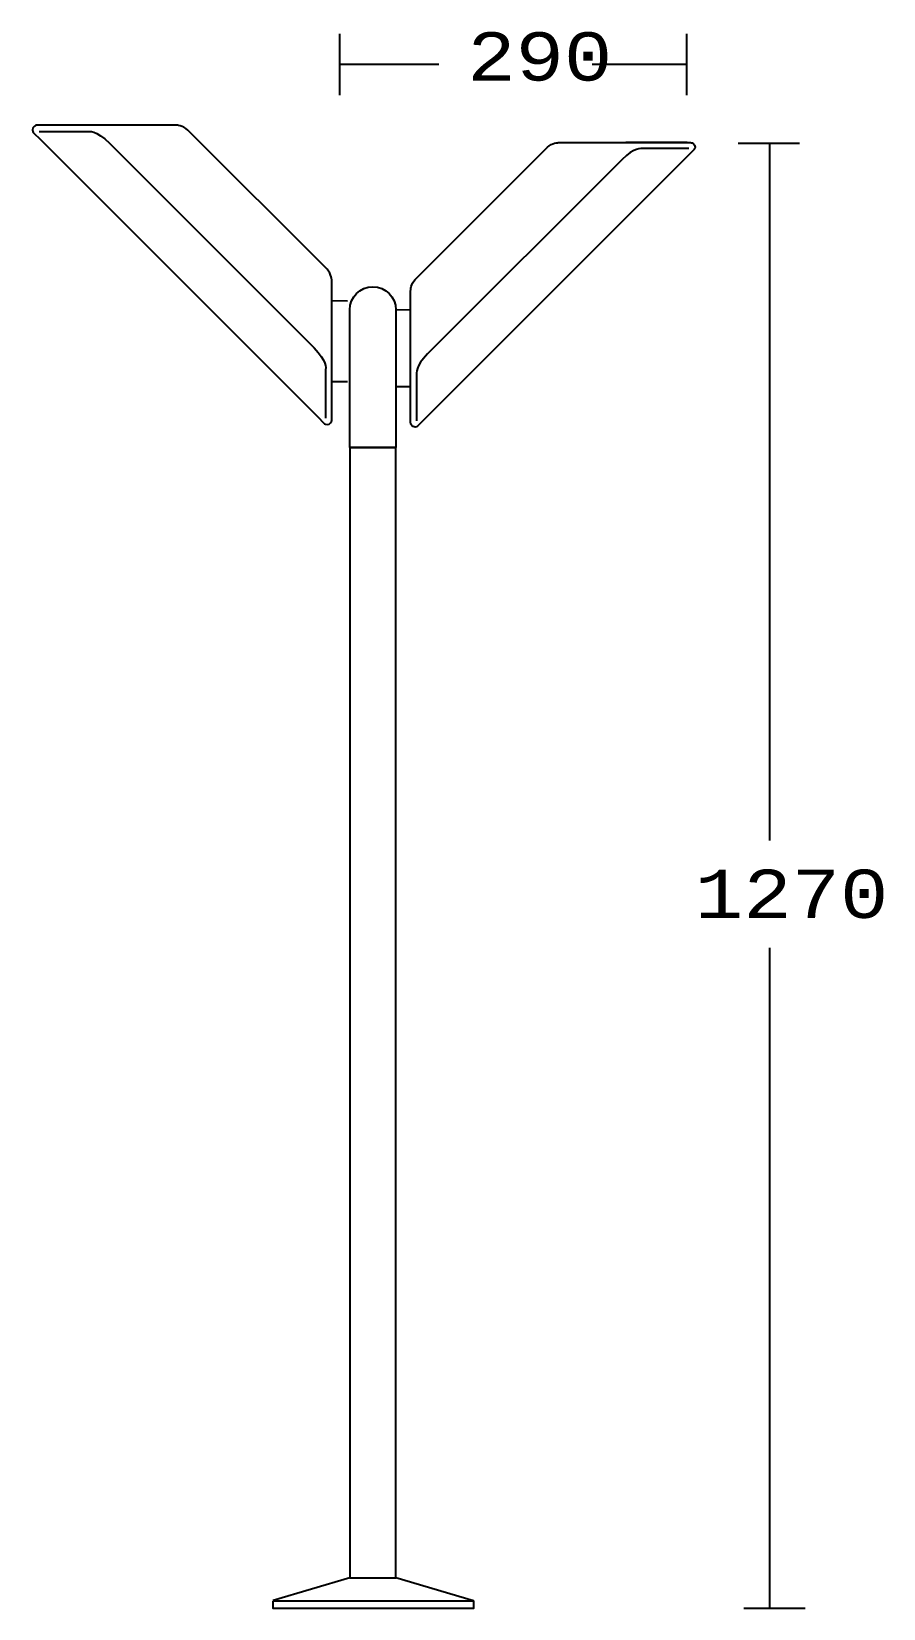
# Model space of a CAD drawing. Extents: x 0 to 164, y 0 to 304.
import ezdxf

# ---------------------------------------------------------------- set-up
doc = ezdxf.new("R2010")
doc.units = 0
doc.layers.add('LIVELLO_1', color=160, linetype='Continuous')
doc.styles.add('STD', font='txt')

# ---------------------------------------------------------------- blocks, each defined once
blk = doc.blocks.new('AI9-BLK1')
at = {"layer": 'LIVELLO_1', "color": 7}
for p, q in [((-19.48, 151.36), (-19.48, 139.55)), ((47.41, 139.55), (47.41, 151.36)), ((-0.36, 145.45), (-19.48, 145.45)), ((47.27, 145.45), (29.15, 145.45)), ((47.47, 130.4), (35.67, 130.4)), ((69.1, 130.26), (57.3, 130.26)), ((63.31, 130.4), (63.31, -3.99)), ((-17.97, 99.88), (-20.85, 99.93)), ((-8.65, 98.22), (-5.92, 98.27)), ((-17.97, 84.34), (-20.85, 84.31)), ((-8.65, 83.46), (-5.92, 83.44)), ((-17.5, 71.66), (-8.65, 71.66)), ((63.31, -24.65), (63.31, -151.88)), ((-17.5, -145.98), (-8.65, -145.98)), ((70.16, -151.88), (58.36, -151.88))]:
    blk.add_line(p, q, dxfattribs=at)
for points in [[(-32.26, -150.33), (6.34, -150.4), (-8.65, -145.98), (-8.65, -70.74), (-8.65, 71.66), (-17.5, 71.66), (-17.5, -70.74), (-17.5, -145.98)], [(-32.25, -150.4), (6.34, -150.4), (6.34, -151.88), (-32.25, -151.88)]]:
    blk.add_lwpolyline(points, close=True, dxfattribs=at)
for points, knots in [([(-21.9, 106.02), (-20.98, 105.1), (-20.98, 103.79), (-20.98, 103.79), (-20.98, 103.79), (-20.98, 76.98), (-20.98, 76.98), (-20.98, 76.98), (-20.98, 76.45), (-21.51, 76.19), (-22.03, 75.93), (-22.43, 76.32), (-22.43, 76.32), (-22.43, 76.32), (-23.74, 77.64), (-23.74, 77.64), (-23.74, 77.64), (-77.1, 130.99), (-77.1, 130.99), (-77.1, 130.99), (-78.41, 132.31), (-78.41, 132.31), (-78.41, 132.31), (-78.8, 132.7), (-78.54, 133.23), (-78.28, 133.75), (-77.75, 133.75), (-77.75, 133.75), (-77.75, 133.75), (-50.94, 133.75), (-50.94, 133.75), (-50.94, 133.75), (-49.63, 133.75), (-48.71, 132.83), (-48.71, 132.83), (-21.9, 106.02), (-21.9, 106.02)], [0, 0, 0, 0, 1, 1, 1, 2, 2, 2, 3, 3, 3, 4, 4, 4, 5, 5, 5, 6, 6, 6, 7, 7, 7, 8, 8, 8, 9, 9, 9, 10, 10, 10, 11, 11, 11, 12, 12, 12, 12]), ([(-77.36, 132.57), (-77.36, 132.57), (-67.89, 132.57), (-67.89, 132.57), (-67.89, 132.57), (-66.32, 132.83), (-63.82, 130.33), (-63.82, 130.33), (-24.4, 90.91), (-24.4, 90.91), (-21.9, 88.41), (-22.16, 86.83), (-22.16, 86.83), (-22.16, 86.83), (-22.16, 77.37), (-22.16, 77.37)], [0, 0, 0, 0, 1, 1, 1, 2, 2, 2, 3, 3, 3, 4, 4, 4, 5, 5, 5, 5]), ([(-4.92, 104.06), (-5.79, 103.18), (-5.79, 101.93), (-5.79, 101.93), (-5.79, 101.93), (-5.79, 76.47), (-5.79, 76.47), (-5.79, 76.47), (-5.79, 75.97), (-5.29, 75.72), (-4.8, 75.47), (-4.42, 75.84), (-4.42, 75.84), (-4.42, 75.84), (-3.17, 77.09), (-3.17, 77.09), (-3.17, 77.09), (47.52, 127.78), (47.52, 127.78), (47.52, 127.78), (48.77, 129.03), (48.77, 129.03), (48.77, 129.03), (49.14, 129.4), (48.89, 129.9), (48.64, 130.4), (48.14, 130.4), (48.14, 130.4), (48.14, 130.4), (22.67, 130.4), (22.67, 130.4), (22.67, 130.4), (21.42, 130.4), (20.55, 129.53), (20.55, 129.53), (-4.92, 104.06), (-4.92, 104.06)], [0, 0, 0, 0, 1, 1, 1, 2, 2, 2, 3, 3, 3, 4, 4, 4, 5, 5, 5, 6, 6, 6, 7, 7, 7, 8, 8, 8, 9, 9, 9, 10, 10, 10, 11, 11, 11, 12, 12, 12, 12]), ([(47.77, 129.28), (47.77, 129.28), (38.78, 129.28), (38.78, 129.28), (38.78, 129.28), (37.28, 129.53), (34.91, 127.15), (34.91, 127.15), (-2.54, 89.7), (-2.54, 89.7), (-4.92, 87.33), (-4.67, 85.83), (-4.67, 85.83), (-4.67, 85.83), (-4.67, 76.84), (-4.67, 76.84)], [0, 0, 0, 0, 1, 1, 1, 2, 2, 2, 3, 3, 3, 4, 4, 4, 5, 5, 5, 5]), ([(-17.5, 71.66), (-17.5, 71.66), (-17.5, 98.22), (-17.5, 98.22), (-17.5, 100.66), (-15.52, 102.64), (-13.08, 102.64), (-10.63, 102.64), (-8.65, 100.66), (-8.65, 98.22), (-8.65, 98.22), (-8.65, 71.66), (-8.65, 71.66)], [0, 0, 0, 0, 1, 1, 1, 2, 2, 2, 3, 3, 3, 4, 4, 4, 4])]:
    blk.add_open_spline(points, degree=3, knots=knots, dxfattribs=at)
at = {"layer": 'LIVELLO_1', "color": 7, "char_height": 9.2939, "attachment_point": 1, "style": 'STD'}
for s, insert in [('\\fCourier|b0|i0;\\H9.2939;\\C7;290', (5.1, 151.65)), ('\\fCourier|b0|i0;\\H9.2939;\\C7;1270', (48.96, -9.6))]:
    blk.add_mtext(s, dxfattribs=dict(at, insert=insert))

msp = doc.modelspace()

# ---------------------------------------------------------------- block references
at = {"layer": 'LIVELLO_1', "color": 7}
msp.add_blockref('AI9-BLK1', (78.941262, 152.174777), dxfattribs=at)

doc.saveas('drawing.dxf')
